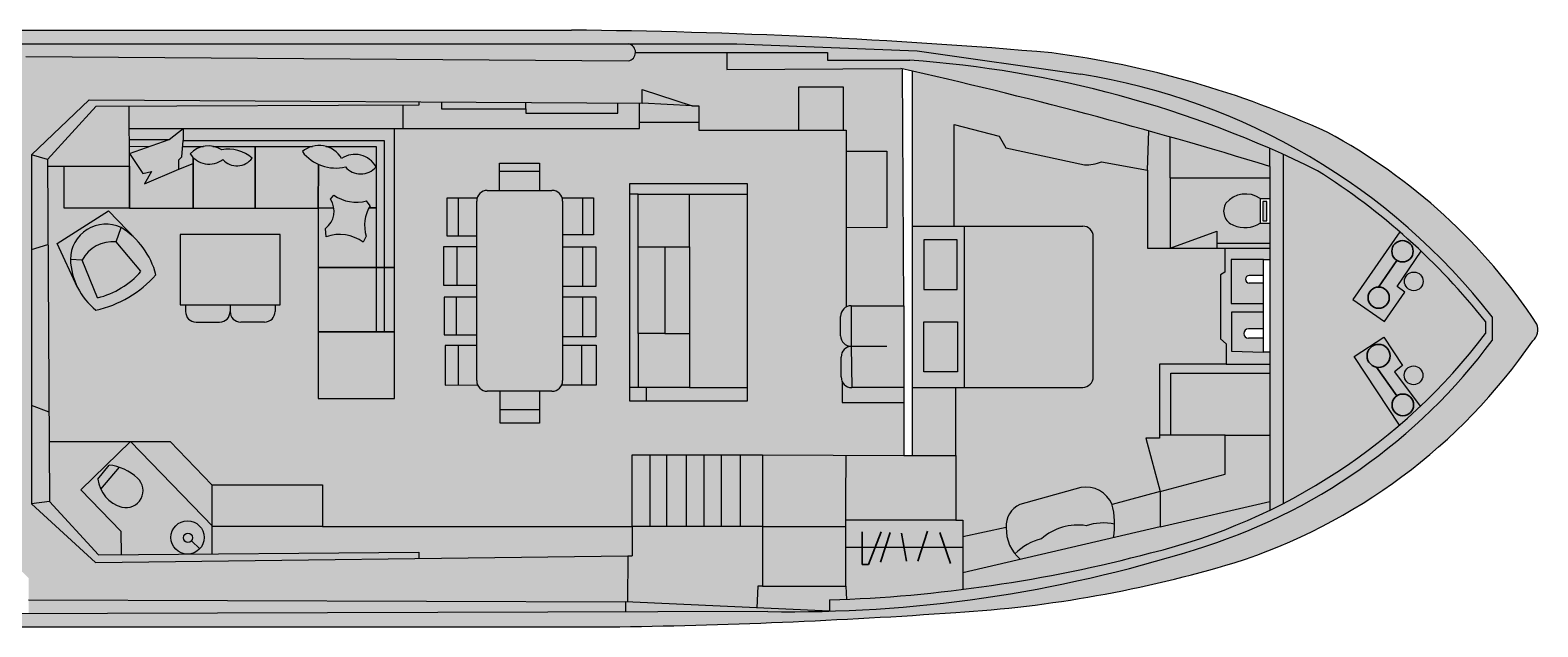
# Model space of a CAD drawing. Header units: millimetres. Extents: x 22013 to 1095811, y 1491 to 706158.
# Drawn here: x 192301 to 492266, y 198323 to 317003 of the extents above; entities that cross this region are included whole.
import ezdxf

# ---------------------------------------------------------------- set-up
doc = ezdxf.new("R2010")
doc.units = ezdxf.units.MM

msp = doc.modelspace()

# ---------------------------------------------------------------- hatches: boundary and pattern name
at = {"true_color": 0x212121}
h = msp.add_hatch(color=250, dxfattribs=at)
h.dxf.hatch_style = 1
h.paths.add_polyline_path([(431862, 211063, 0.1663601), (491266, 255226, 0.2957475), (492096, 258550, 0.1245579), (450374, 296687, 0.0752965), (395544, 312493, 0.0191135), (299986, 317003), (57752, 317003, 0.1956509), (35430, 301384, 0.0628949), (35208, 214220, 0.182814), (56732, 198323), (307433, 198323, 0.0144706), (376490, 201182, 0.0577495)])
h.paths.add_polyline_path([(43199, 214403), (36648, 214306, -0.0689528), (36734, 301271), (43967, 301271, -0.1782623), (63648, 312237), (78733, 312237), (76159, 307450, 0.4733306), (77810, 305527), (107017, 305860), (112918, 311081), (112918, 311981), (145027, 311981), (160514, 312682), (160514, 314311), (332923, 314279), (368746, 312872), (401369, 308243, -0.1894372), (483199, 259952), (483199, 255305, -0.1612082), (423965, 213668, -0.0807247), (339061, 201370), (174256, 200869), (156956, 202464), (114056, 202464), (106777, 209603), (77953, 209603, 0.5940953), (76414, 207623), (78546, 202730), (62302, 202701, -0.1350888)], flags=16)
at = {"true_color": 0xc8a265}
h = msp.add_hatch(color=33, dxfattribs=at)
h.dxf.hatch_style = 1
h.paths.add_polyline_path([(192597, 292196), (204050, 303150), (314075, 302492), (314091, 305230), (323983, 301971), (325354, 301971), (325354, 297137), (345260, 297137), (345260, 305731), (354025, 305731), (354025, 297137), (354680, 297137), (354680, 292931), (362727, 292931), (362727, 277718), (354680, 277747), (354681, 261944, -0.1205211), (355654, 262182), (366120, 262182), (365835, 309307, 0.0000808), (365528, 309376), (330908, 309166), (330908, 312554), (312729, 312554, -0.3615391), (311283, 310875), (191420, 311789), (191419, 307177), (184843, 300957), (178875, 294751), (144347, 294751), (144347, 297588), (145371, 297588), (145371, 308445), (144381, 308445), (144381, 311981), (112918, 311981), (112918, 311081), (107017, 305860), (96748, 305743), (96748, 293457), (117255, 293457), (118439, 293457), (118439, 291540), (118439, 284571), (134058, 284571), (133854, 278349), (137128, 278349), (137128, 283459, -0.4142136), (139236, 285568), (143296, 285568, -0.4142136), (145404, 283459), (145404, 278349), (150265, 278349), (156274, 278349, -0.4009605), (158380, 276337), (158618, 271101, -0.427592), (156512, 268897), (151206, 268897), (151206, 267146), (156381, 267146, -0.4142136), (158489, 265038), (158489, 260278, -0.4142136), (156381, 258170), (151752, 258170), (151752, 256946), (156442, 256946, -0.4142136), (158550, 254838), (158550, 250442, -0.4142136), (156442, 248334), (150670, 248334), (150670, 246095), (156337, 246343, -0.4446798), (158538, 244117), (158243, 238939, -0.3976214), (156138, 236951), (145491, 236951), (145491, 229533), (137919, 229533), (137143, 237173), (133967, 237173), (134145, 232475, -0.4253559), (132038, 230287), (119101, 230287), (119101, 229774), (119101, 223520, -0.4142136), (116992, 221412), (96687, 221412), (96687, 209603), (106777, 209603), (114056, 202464), (144462, 202464), (144462, 206999), (145424, 206999), (145424, 218122), (144247, 218122), (144247, 219949), (179581, 219949), (192004, 208020), (192004, 203693), (310776, 203282), (311171, 203264), (311203, 212463), (205272, 211129), (192597, 222759)])
h.paths.add_polyline_path([(116272, 207645), (115164, 205138), (110015, 207413), (111123, 209920), (116045, 207745)], flags=16)
h.paths.add_polyline_path([(116193, 308049), (111799, 305109), (110212, 307563), (114570, 310474)], flags=16)
h = msp.add_hatch(color=7)
h.dxf.hatch_style = 1
h.paths.add_polyline_path([(311341, 314283), (191421, 314305), (191420, 311789), (311283, 310875, 0.8318038)])
h.paths.add_polyline_path([(191421, 314305), (160514, 314311), (160514, 312682), (145027, 311981), (144381, 311981), (144381, 308445), (184843, 308445), (184843, 300957), (191419, 307177)])
at = {"true_color": 0xffffff}
h = msp.add_hatch(color=7, dxfattribs=at)
h.dxf.hatch_style = 1
h.paths.add_polyline_path([(367311, 311025), (350947, 311025), (350947, 312554), (330908, 312554), (330908, 309166), (365528, 309376, -0.0194817), (438925, 289894), (438925, 293479, 0.085578)])
h.paths.add_polyline_path([(314091, 305230), (314075, 302492), (323983, 301971)])
h.paths.add_polyline_path([(354025, 305731), (345260, 305731), (345260, 297137), (354025, 297137)], flags=17)
h.paths.add_polyline_path([(209403, 274916, 0.3012488), (202628, 271223), (205707, 263769, 0.1558221), (214345, 269017)], flags=16)
h.paths.add_polyline_path([(202628, 271223), (200302, 271393, 0.0920535), (201396, 266544), (201745, 265792, 0.107422), (205384, 261296, 0.1586525), (217339, 268343, 0.188899), (210405, 277767), (209403, 274916), (214345, 269017, -0.1558221), (205707, 263769)])
h.paths.add_polyline_path([(209403, 274916), (210405, 277767, 0.5468312), (200302, 271393), (202628, 271223, -0.3012488)])
at = {"true_color": 0xcececf}
h = msp.add_hatch(color=254, dxfattribs=at)
h.dxf.hatch_style = 1
h.paths.add_polyline_path([(423965, 213668, 0.1612082), (483199, 255305), (483199, 259952, 0.1894372), (401369, 308243), (368746, 312872), (332923, 314279), (311341, 314283, -0.3615391), (312729, 312554), (330908, 312554), (350947, 312554), (350947, 311025), (367311, 311025, -0.09779), (448454, 289048, -0.0847479), (481863, 259029), (481863, 256641, -0.172417), (415229, 213026, -0.0563574), (351341, 203663), (351341, 201440, 0.0691789)])
at = {"true_color": 0xc8a265}
h = msp.add_hatch(color=33, dxfattribs=at)
h.dxf.hatch_style = 1
h.paths.add_polyline_path([(376142, 298224), (385106, 295940), (386429, 293596), (402068, 290230, 0.1171318), (405436, 290831), (414578, 289149), (414842, 296964, 0.012454), (367769, 308871), (367769, 278020), (376142, 278020)])
h.paths.add_polyline_path([(376480, 245948), (367769, 245948), (367769, 232394), (376480, 232394)])
at = {"true_color": 0x939598}
h = msp.add_hatch(color=252, dxfattribs=at)
h.dxf.hatch_style = 1
h.paths.add_polyline_path([(325354, 301971), (323983, 301971), (314075, 302492), (313564, 302495), (313542, 298687), (325354, 298687)])
h.paths.add_polyline_path([(309203, 302522), (290895, 302631), (290888, 301376), (290888, 300462), (309191, 300462)])
h.paths.add_polyline_path([(290895, 302631), (274135, 302731), (274135, 301376), (290888, 301376)])
h.paths.add_polyline_path([(269690, 302758), (204050, 303150), (192597, 292196), (195738, 291308), (205449, 301876), (269686, 302156)])
h.paths.add_polyline_path([(362727, 292931), (354680, 292931), (354680, 277747), (362727, 277718)])
at = {"true_color": 0x956b28}
h = msp.add_hatch(color=47, dxfattribs=at)
h.dxf.hatch_style = 1
h.paths.add_polyline_path([(212007, 301904), (205449, 301876), (195738, 291308), (195747, 289952), (212060, 289952)])
at = {"true_color": 0xffffff}
h = msp.add_hatch(color=7, dxfattribs=at)
h.dxf.hatch_style = 1
h.paths.add_polyline_path([(266415, 302142), (212007, 301904), (212027, 297439), (266415, 297439)])
h.paths.add_polyline_path([(313564, 302495), (309203, 302522), (309191, 300462), (290888, 300462), (290888, 301376), (274135, 301376), (274135, 302731), (269690, 302758), (269686, 302156), (266415, 302142), (266415, 297439), (313534, 297439)])
h.paths.add_polyline_path([(312049, 218289), (250460, 218289), (228659, 218289), (228449, 218506), (228449, 218289), (228449, 212826), (269620, 213182), (269635, 211939), (311203, 212463), (312049, 212463)])
at = {"true_color": 0xf1e3c5}
h = msp.add_hatch(color=254, dxfattribs=at)
h.dxf.hatch_style = 1
h.paths.add_polyline_path([(312049, 232544), (337989, 232544), (366120, 232394), (366120, 242948), (353861, 242948), (353861, 247107, -0.1122932), (353653, 248018), (353653, 251988, -0.3993118), (355654, 254093), (355654, 254096, -0.4142136), (353546, 256204), (353546, 260074, -0.279728), (354681, 261944), (354680, 297137), (345260, 297137), (325354, 297137), (325354, 298687), (313542, 298687), (313534, 297439), (264791, 297439), (264791, 243708), (249600, 243708), (249600, 281605), (212060, 281605), (199068, 281605), (199068, 289952), (195747, 289952), (196087, 235168), (220177, 235168), (228449, 226554), (250460, 226554), (250460, 218289), (312049, 218289)])
h.paths.add_polyline_path([(274866, 246422), (274866, 254298), (281150, 254298), (281150, 256401), (274700, 256401), (274700, 263878), (281150, 263878), (281150, 266261), (274543, 266261), (274543, 273901), (281150, 273901), (281150, 276112), (275231, 276112), (275231, 283576), (281225, 283576, -0.3376968), (283258, 285126), (285668, 285126), (285668, 290580), (293667, 290580), (293667, 285126), (296124, 285126, -0.3283621), (298136, 283644), (304362, 283644), (304362, 276280), (298232, 276280), (298232, 273906), (304819, 273906), (304819, 265992), (298232, 265992), (298232, 263930), (304819, 263930), (304819, 256017), (298232, 256017), (298232, 254332), (304882, 254332), (304882, 246417), (298042, 246417, -0.2937603), (296124, 245184), (293647, 245184), (293647, 238842), (285843, 238842), (285843, 245184), (283258, 245184, -0.2955265), (281334, 246429)], flags=16)
h.paths.add_polyline_path([(238929, 258934), (234201, 258934, -0.4142136), (232092, 261042, -0.4142136), (229984, 258934), (225318, 258934, -0.4142136), (223210, 261042), (223210, 262353), (222131, 262353), (222131, 276389), (242054, 276389), (242054, 262353), (241037, 262353), (241037, 261042, -0.4142136)], flags=16)
h.paths.add_polyline_path([(311519, 243270), (311519, 286438), (335026, 286438), (335026, 243270)], flags=16)
h.paths.add_polyline_path([(313256, 245928), (313256, 256696), (313256, 273908), (313256, 284350), (323500, 284350), (323500, 273908), (323500, 245928)], flags=0)
h.paths.add_polyline_path([(217339, 268343, -0.1586525), (205384, 261296, -0.1228408), (201396, 266544), (197670, 274542), (207912, 281069), (213438, 275286, -0.1261103)], flags=16)
h.paths.add_polyline_path([(214345, 269017, -0.1558221), (205707, 263769), (202628, 271223), (200302, 271393, -0.5468312), (210405, 277767), (209403, 274916)], flags=0)
at = {"true_color": 0x000000}
h = msp.add_hatch(color=18, dxfattribs=at)
h.dxf.hatch_style = 1
h.set_gradient(color1=(99, 100, 102), name='SPHERICAL')
h.paths.add_polyline_path([(222462, 291776), (222748, 295057), (222748, 297439), (219936, 295268), (212048, 292494), (214750, 288521), (216451, 288883), (215058, 286466), (221912, 289322), (221912, 291227)])
h.paths.add_polyline_path([(230410, 293191, 0.3567098), (224110, 292434, 0.4367047), (230643, 291268, 0.4736669), (236476, 291559, 0.2306354)], flags=17)
h.paths.add_polyline_path([(254274, 291499, 0.464778), (246457, 292839, 0.2945614), (255032, 289809, 0.4630157), (261113, 289809, 0.4403937)], flags=17)
h.paths.add_polyline_path([(259951, 282088), (259241, 283034, -0.2210489), (252732, 284196), (252060, 283364, -0.3927927), (251073, 277566), (251205, 275876, -0.2590659), (258550, 274823), (259139, 276001, -0.2097708)], flags=17)
h.paths.add_polyline_path([(262763, 295057), (222748, 295057), (222646, 293881), (226772, 293881, -0.0957198), (228674, 293881), (248448, 293881, -0.1326041), (251152, 293881), (261113, 293881), (261113, 269785), (262763, 269785)])
h.paths.add_polyline_path([(224110, 292434, -0.1547476), (226772, 293881), (222646, 293881), (222462, 291776), (221912, 291227), (221912, 289322), (224761, 290480), (224761, 291636, -0.0570893)])
h.paths.add_polyline_path([(264791, 297439), (222748, 297439), (222748, 295057), (262763, 295057), (262763, 269785), (264791, 269785)])
h.paths.add_polyline_path([(222748, 297439), (212027, 297439), (212036, 295268), (219936, 295268)])
h.paths.add_polyline_path([(264791, 269785), (262763, 269785), (262763, 257540), (262763, 257028), (264791, 257028)])
h.paths.add_polyline_path([(262763, 269785), (261113, 269785), (261113, 257028), (262763, 257028), (262763, 257540)])
at = {"true_color": 0xf1e3c5}
h = msp.add_hatch(color=254, dxfattribs=at)
h.dxf.hatch_style = 1
h.paths.add_polyline_path([(376480, 232394), (366120, 232394), (354627, 232456), (354579, 223516), (354579, 219521), (376480, 219521)])
h.paths.add_polyline_path([(414293, 235859), (416980, 235859), (416980, 250592), (430265, 250592), (430265, 254633), (429101, 255612), (429101, 268348), (430020, 268899), (430020, 273611), (414578, 273611), (414578, 289149), (405436, 290831, -0.1171318), (402068, 290230), (386429, 293596), (385106, 295940), (376142, 298224), (376142, 278020), (401709, 278020, -0.4142136), (403818, 275912), (403818, 248056, -0.4142136), (401709, 245948), (376480, 245948), (376480, 232394), (376480, 219521), (377881, 219521), (377881, 216230), (386506, 218082, -0.3184752), (389224, 222649), (401331, 226044, -0.3468286), (407593, 222653), (417152, 225222)])
at = {"true_color": 0x000000}
h = msp.add_hatch(color=18, dxfattribs=at)
h.dxf.hatch_style = 1
h.set_gradient(color1=(99, 100, 102), name='SPHERICAL')
h.paths.add_polyline_path([(219936, 295268), (212036, 295268), (212042, 293950), (215992, 293881)])
h = msp.add_hatch(color=18, dxfattribs=at)
h.dxf.hatch_style = 1
h.set_gradient(color2=(199, 200, 202), name='SPHERICAL')
h.paths.add_polyline_path([(419131, 295754, 0.0011428), (414842, 296964), (414578, 289149), (414578, 273611), (419131, 273611), (419131, 287661)])
h.paths.add_polyline_path([(419276, 248768), (438925, 248768), (438925, 250592), (430265, 250592), (416980, 250592), (416980, 236444), (419276, 236444)])
at = {"true_color": 0xc8a265}
h = msp.add_hatch(color=33, dxfattribs=at)
h.dxf.hatch_style = 1
h.paths.add_polyline_path([(438925, 289894, 0.0052938), (419131, 295754), (419131, 287661), (438925, 287661)])
at = {"true_color": 0x939598}
h = msp.add_hatch(color=252, dxfattribs=at)
h.dxf.hatch_style = 1
h.paths.add_polyline_path([(195738, 291308), (192597, 292196), (192597, 273392), (195844, 274374)])
h.paths.add_polyline_path([(196051, 241007), (192597, 242328), (192597, 222759), (196161, 223222)])
h.paths.add_polyline_path([(196161, 223222), (192597, 222759), (205272, 211129), (269635, 211939), (269620, 213182), (205919, 212631)])
at = {"true_color": 0xffffff}
h = msp.add_hatch(color=7, dxfattribs=at)
h.dxf.hatch_style = 1
h.paths.add_polyline_path([(215992, 293881), (212042, 293950), (212048, 292494)])
h = msp.add_hatch(color=7, dxfattribs=at)
h.dxf.hatch_style = 1
h.paths.add_polyline_path([(224761, 290480), (221912, 289322), (215058, 286466), (216451, 288883), (214750, 288521), (212048, 292494), (212060, 289952), (212060, 281605), (224761, 281605)])
h.paths.add_polyline_path([(237087, 293881), (228674, 293881, -0.0939559), (230410, 293191, -0.2306354), (236476, 291559, -0.4736669), (230643, 291268, -0.3703814), (224761, 291636), (224761, 281605), (237087, 281605)])
h.paths.add_polyline_path([(249645, 290323, -0.122862), (246457, 292839, -0.1095932), (248448, 293881), (237087, 293881), (237087, 281605), (249600, 281605)])
h.paths.add_polyline_path([(261113, 289809, -0.4630157), (255032, 289809, -0.1657025), (249645, 290323), (249600, 281605), (252715, 281659, 0.1068733), (252060, 283364), (252732, 284196, 0.2210489), (259241, 283034), (259951, 282088, 0.0161219), (259709, 281659), (261113, 281659)])
h.paths.add_polyline_path([(261113, 281659), (259709, 281659, 0.1929962), (259139, 276001), (258550, 274823, 0.2590659), (251205, 275876), (251073, 277566, 0.2744003), (252715, 281659), (249600, 281605), (249600, 269785), (261113, 269785)])
h.paths.add_polyline_path([(261113, 269785), (249600, 269785), (249600, 257028), (261113, 257028)])
h.paths.add_polyline_path([(264791, 257028), (249600, 257028), (249600, 243708), (264791, 243708)])
h = msp.add_hatch(color=7, dxfattribs=at)
h.dxf.hatch_style = 1
h.paths.add_polyline_path([(261113, 293881), (251152, 293881, -0.1965568), (254274, 291499, -0.4403937), (261113, 289809)])
at = {"true_color": 0x939598}
h = msp.add_hatch(color=252, dxfattribs=at)
h.dxf.hatch_style = 1
h.paths.add_polyline_path([(441595, 292294, 0.0033659), (438925, 293479), (438925, 289894), (438925, 222779), (438925, 221518, 0.0062735), (441595, 222850)])
at = {"true_color": 0xffffff}
h = msp.add_hatch(color=7, dxfattribs=at)
h.dxf.hatch_style = 1
h.paths.add_polyline_path([(464817, 276881, 0.0382553), (448454, 289048, 0.0087443), (441595, 292294), (441595, 222850, 0.0588027), (464712, 238420), (455741, 252079), (461651, 255961), (465345, 250336), (463752, 249030), (468884, 242183, 0.0409179), (481863, 256641), (481863, 259029, 0.0355924), (469057, 273030), (464251, 265993), (465833, 264893), (461770, 259052), (455465, 263437)])
h.paths.add_polyline_path([(469442, 267040, -1), (465727, 267040, -1)], flags=16)
h.paths.add_polyline_path([(469401, 248352, -1), (465677, 248352, -1)], flags=16)
at = {"true_color": 0xc8a265}
h = msp.add_hatch(color=33, dxfattribs=at)
h.dxf.hatch_style = 1
h.paths.add_polyline_path([(212060, 289952), (199068, 289952), (199068, 281605), (212060, 281605)])
at = {"true_color": 0x636466}
h = msp.add_hatch(color=251, dxfattribs=at)
h.dxf.hatch_style = 1
h.set_gradient(color2=(147, 149, 152), name='SPHERICAL')
h.paths.add_polyline_path([(277528, 283576), (275231, 283576), (275231, 276112), (277528, 276112)])
h.paths.add_polyline_path([(277234, 273901), (274543, 273901), (274543, 266261), (277234, 266261)])
h.paths.add_polyline_path([(293667, 290580), (285668, 290580), (285668, 288885), (293667, 288885)])
h.paths.add_polyline_path([(304362, 283644), (302260, 283644), (302260, 276280), (304362, 276280)])
h.paths.add_polyline_path([(304819, 273906), (302230, 273906), (302230, 265992), (304819, 265992)])
h.paths.add_polyline_path([(304819, 263930), (302230, 263930), (302230, 256017), (304819, 256017)])
h.paths.add_polyline_path([(304882, 254332), (302061, 254332), (302061, 246417), (304882, 246417)])
h.paths.add_polyline_path([(293647, 241572), (285843, 241572), (285843, 238842), (293647, 238842)])
h.paths.add_polyline_path([(277493, 254298), (274866, 254298), (274866, 246422), (277493, 246425)])
h.paths.add_polyline_path([(277095, 263878), (274700, 263878), (274700, 256401), (277095, 256401)])
at = {"true_color": 0xffffff}
h = msp.add_hatch(color=7, dxfattribs=at)
h.dxf.hatch_style = 1
h.paths.add_polyline_path([(281150, 283018, -0.0671271), (281225, 283576), (277528, 283576), (277528, 276112), (281150, 276112)])
h.paths.add_polyline_path([(293667, 288885), (285668, 288885), (285668, 285126), (293667, 285126)])
h.paths.add_polyline_path([(302260, 283644), (298136, 283644, -0.0755727), (298232, 283018), (298232, 276280), (302260, 276280)])
h.paths.add_polyline_path([(302230, 273906), (298232, 273906), (298232, 265992), (302230, 265992)])
h.paths.add_polyline_path([(302230, 263930), (298232, 263930), (298232, 256017), (302230, 256017)])
h.paths.add_polyline_path([(302061, 254332), (298232, 254332), (298232, 247292, -0.1073865), (298042, 246417), (302061, 246417)])
h.paths.add_polyline_path([(293647, 245184), (285843, 245184), (285843, 241572), (293647, 241572)])
h.paths.add_polyline_path([(281150, 254298), (277493, 254298), (277493, 246425), (281334, 246429, -0.105743), (281150, 247292)])
h.paths.add_polyline_path([(281150, 263878), (277095, 263878), (277095, 256401), (281150, 256401)])
h.paths.add_polyline_path([(281150, 273901), (277234, 273901), (277234, 266261), (281150, 266261)])
at = {"true_color": 0x6f3916}
h = msp.add_hatch(color=36, dxfattribs=at)
h.dxf.hatch_style = 1
h.paths.add_polyline_path([(298232, 283018, 0.4142136), (296124, 285126), (283258, 285126, 0.4142136), (281150, 283018), (281150, 247292, 0.4142136), (283258, 245184), (296124, 245184, 0.4142136), (298232, 247292)])
at = {"true_color": 0x939598}
h = msp.add_hatch(color=252, dxfattribs=at)
h.dxf.hatch_style = 1
h.paths.add_polyline_path([(335026, 245928), (323500, 245928), (314912, 245928), (314912, 243270), (335026, 243270)])
h.paths.add_polyline_path([(314912, 245928), (311519, 245928), (311519, 243270), (314912, 243270)])
h.paths.add_polyline_path([(313256, 256696), (313256, 273908), (313256, 284350), (311519, 284350), (311519, 245928), (313256, 245928)])
h.paths.add_polyline_path([(335026, 286438), (311519, 286438), (311519, 284350), (313256, 284350), (335026, 284350)])
at = {"true_color": 0xe9d3a5}
h = msp.add_hatch(color=41, dxfattribs=at)
h.dxf.hatch_style = 1
h.paths.add_polyline_path([(430204, 282592, -0.3818608), (437007, 283536), (438925, 283536), (438925, 287661), (419131, 287661), (419131, 273611), (428428, 277004), (428428, 274624), (438925, 274624), (438925, 278621), (437007, 278621, -0.2503913), (431742, 278195, -0.4789539)])
h.paths.add_polyline_path([(430079, 236444), (416980, 236444), (416980, 235859), (414293, 235859), (417152, 225222), (430079, 228696)])
at = {"true_color": 0x84571f}
h = msp.add_hatch(color=46, dxfattribs=at)
h.dxf.hatch_style = 1
h.paths.add_polyline_path([(323500, 256696), (318598, 256696), (313256, 256696), (313256, 245928), (323500, 245928)])
h.paths.add_polyline_path([(323500, 273908), (318598, 273908), (318598, 256696), (323500, 256696)])
h.paths.add_polyline_path([(323500, 284350), (313256, 284350), (313256, 273908), (323500, 273908)])
at = {"true_color": 0xb2742a}
h = msp.add_hatch(color=35, dxfattribs=at)
h.dxf.hatch_style = 1
h.paths.add_polyline_path([(335026, 284350), (323500, 284350), (323500, 273908), (323500, 245928), (335026, 245928)])
h.paths.add_polyline_path([(318598, 273908), (313256, 273908), (313256, 256696), (318598, 256696)])
at = {"true_color": 0xffffff}
h = msp.add_hatch(color=7, dxfattribs=at)
h.dxf.hatch_style = 1
h.paths.add_polyline_path([(376788, 259005), (370123, 259005), (370123, 249075), (376788, 249075)])
h.paths.add_polyline_path([(376729, 275314), (370123, 275314), (370123, 265443), (376729, 265443)])
h.paths.add_polyline_path([(437007, 283536, 0.3818608), (430204, 282592, 0.4789539), (431742, 278195, 0.2503913), (437007, 278621)])
h.paths.add_polyline_path([(438350, 282904), (437521, 282904), (437521, 279094), (438350, 279094)])
h.paths.add_polyline_path([(438925, 248768), (419276, 248768), (419276, 236444), (430079, 236444), (438925, 236444)])
h.paths.add_polyline_path([(437680, 260939), (431307, 260939), (431307, 253163), (437680, 252980), (437680, 255735), (434677, 255735, -1), (434677, 257572), (437680, 257572)])
h.paths.add_polyline_path([(437680, 266695), (434861, 266695, -1), (434861, 268226), (437680, 268226), (437680, 271410), (431246, 271410), (431246, 262654), (437680, 262654)])
h.paths.add_polyline_path([(354579, 206393), (337989, 206393), (337067, 206393), (336872, 202097), (351341, 201440), (351341, 203663, 0.0029206), (354695, 203793)])
h.paths.add_polyline_path([(407529, 222795, 0.339296), (401331, 226044), (389224, 222649, 0.3184752), (386506, 218082, 0.1818713), (388224, 212854, -0.1350546), (393547, 215851, -0.2257185), (402381, 218444, -0.1257358), (408059, 218767, 0.0654263)])
at = {"true_color": 0x939598}
h = msp.add_hatch(color=252, dxfattribs=at)
h.dxf.hatch_style = 1
h.paths.add_polyline_path([(210405, 277767, -0.0613277), (213438, 275286), (207912, 281069), (197670, 274542), (201396, 266544, -0.0920535), (200302, 271393, -0.5468312)])
at = {"true_color": 0x88471b}
h = msp.add_hatch(color=36, dxfattribs=at)
h.dxf.hatch_style = 1
h.paths.add_polyline_path([(242054, 276389), (222131, 276389), (222131, 262353), (242054, 262353)])
at = {"true_color": 0xffffff}
h = msp.add_hatch(color=7, dxfattribs=at)
h.dxf.hatch_style = 1
h.paths.add_polyline_path([(378216, 278020), (367769, 278020), (367769, 245948), (378216, 245948)])
h.paths.add_polyline_path([(370123, 265443), (370123, 275314), (376729, 275314), (376729, 265443)], flags=16)
h.paths.add_polyline_path([(376788, 259005), (376788, 249075), (370123, 249075), (370123, 259005)], flags=16)
at = {"true_color": 0xf9c2c2}
h = msp.add_hatch(color=254, dxfattribs=at)
h.dxf.hatch_style = 1
h.paths.add_polyline_path([(403818, 275912, 0.4142136), (401709, 278020), (378216, 278020), (378216, 245948), (401709, 245948, 0.4142136), (403818, 248056)])
at = {"true_color": 0xe9d3a5}
h = msp.add_hatch(color=41, dxfattribs=at)
h.dxf.hatch_style = 1
h.paths.add_polyline_path([(428428, 277004), (419131, 273611), (428428, 273611)])
at = {"true_color": 0xffffff}
h = msp.add_hatch(color=7, dxfattribs=at)
h.dxf.hatch_style = 1
h.paths.add_polyline_path([(463752, 249030), (465345, 250336), (461651, 255961), (455741, 252079), (464712, 238420, 0.0118143), (468884, 242183)])
h.paths.add_polyline_path([(460160, 249969, -0.3621177), (458282, 252222, -1), (462863, 252222, -0.4683019), (460160, 249969), (464185, 244243, -0.6044049), (467559, 242472, -1), (463255, 242472, -0.2465681), (464185, 244243)], flags=16)
h.paths.add_polyline_path([(469057, 273030, 0.0107323), (464817, 276881), (455465, 263437), (461770, 259052), (465833, 264893), (464251, 265993)])
h.paths.add_polyline_path([(464242, 271207, -0.2627081), (463216, 273026, -1), (467465, 273026, -0.5838974), (464242, 271207), (460561, 265895, -0.4183608), (462697, 263789, -1), (458485, 263789, -0.4100784), (460561, 265895)], flags=16)
h = msp.add_hatch(color=7, dxfattribs=at)
h.dxf.hatch_style = 1
h.paths.add_polyline_path([(195844, 274374), (192597, 273392), (192597, 242328), (196051, 241007)])
at = {"true_color": 0x74582a}
h = msp.add_hatch(color=37, dxfattribs=at)
h.dxf.hatch_style = 1
h.paths.add_polyline_path([(438925, 274624), (428428, 274624), (428428, 273611), (438925, 273611)])
h.paths.add_polyline_path([(438925, 273611), (430020, 273611), (430020, 268899), (429101, 268348), (429101, 255612), (430265, 254633), (430265, 250592), (438925, 250592), (438925, 252980), (437680, 252980), (431307, 253163), (431307, 260939), (437680, 260939), (437680, 262654), (431246, 262654), (431246, 271410), (437680, 271410), (438925, 271410)])
at = {"true_color": 0x000000}
h = msp.add_hatch(color=18, dxfattribs=at)
h.dxf.hatch_style = 1
h.set_gradient(color2=(147, 149, 152), name='SPHERICAL')
h.paths.add_polyline_path([(463216, 273026, 1), (467465, 273026, 1)])
at = {"true_color": 0x939598}
h = msp.add_hatch(color=252, dxfattribs=at)
h.dxf.hatch_style = 1
h.paths.add_polyline_path([(469442, 267040, 1), (465727, 267040, 1)])
h.paths.add_polyline_path([(469401, 248352, 1), (465677, 248352, 1)])
at = {"true_color": 0x000000}
h = msp.add_hatch(color=18, dxfattribs=at)
h.dxf.hatch_style = 1
h.set_gradient(color2=(147, 149, 152), name='SPHERICAL')
h.paths.add_polyline_path([(462697, 263789, 1), (458485, 263789, 1)])
at = {"true_color": 0xffffff}
h = msp.add_hatch(color=7, dxfattribs=at)
h.dxf.hatch_style = 1
h.paths.add_polyline_path([(232092, 261042), (232092, 262353), (223210, 262353), (223210, 261042, 0.4142136), (225318, 258934), (229984, 258934, 0.4142136)])
h.paths.add_polyline_path([(241037, 261042), (241037, 262353), (232092, 262353), (232092, 261042, 0.4142136), (234201, 258934), (238929, 258934, 0.4142136)])
at = {"true_color": 0x3f4040}
h = msp.add_hatch(color=250, dxfattribs=at)
h.dxf.hatch_style = 1
h.paths.add_polyline_path([(355654, 262182, 0.4142136), (353546, 260074), (353546, 256204, 0.4142136), (355654, 254096)])
h.paths.add_polyline_path([(355654, 254093, 0.3993168), (353653, 251988), (353653, 248018, 0.4142136), (355762, 245910)])
at = {"true_color": 0xffffff}
h = msp.add_hatch(color=7, dxfattribs=at)
h.dxf.hatch_style = 1
h.paths.add_polyline_path([(366120, 262182), (355654, 262182), (355654, 254096), (355762, 245910), (366120, 245910)])
at = {"true_color": 0x000000}
h = msp.add_hatch(color=18, dxfattribs=at)
h.dxf.hatch_style = 1
h.set_gradient(color2=(147, 149, 152), name='SPHERICAL')
h.paths.add_polyline_path([(458282, 252222, 1), (462863, 252222, 1)])
at = {"true_color": 0x939598}
h = msp.add_hatch(color=252, dxfattribs=at)
h.dxf.hatch_style = 1
h.paths.add_polyline_path([(366120, 245910), (355762, 245910, -0.2885012), (353861, 247107), (353861, 242948), (366120, 242948)])
at = {"true_color": 0x000000}
h = msp.add_hatch(color=18, dxfattribs=at)
h.dxf.hatch_style = 1
h.set_gradient(color2=(147, 149, 152), name='SPHERICAL')
h.paths.add_polyline_path([(467559, 242472, 1), (463255, 242472, 1)])
at = {"true_color": 0xac823e}
h = msp.add_hatch(color=45, dxfattribs=at)
h.dxf.hatch_style = 1
h.paths.add_polyline_path([(212256, 235168), (196087, 235168), (196161, 223222), (205919, 212631), (210389, 212670), (210348, 217375), (202382, 225572)])
h.paths.add_polyline_path([(220177, 235168), (212256, 235168), (228449, 218506), (228449, 226554)])
h.paths.add_polyline_path([(250460, 226554), (228449, 226554), (228449, 218506), (228659, 218289), (250460, 218289)])
at = {"true_color": 0xf1e3c5}
h = msp.add_hatch(color=254, dxfattribs=at)
h.dxf.hatch_style = 1
h.paths.add_polyline_path([(226927, 216100, -0.4089379), (223672, 212785), (228449, 212826), (228449, 218289), (228449, 218506), (212256, 235168), (202382, 225572), (210348, 217375), (210389, 212670), (223672, 212785, -0.419509), (220297, 216100, -1)])
h.paths.add_polyline_path([(210558, 222144, -0.3061009), (205761, 227713), (207988, 230503, -0.1640433), (213632, 227914, -0.7855706)], flags=16)
at = {"true_color": 0x996424}
h = msp.add_hatch(color=37, dxfattribs=at)
h.dxf.hatch_style = 1
h.paths.add_polyline_path([(438925, 223280), (438925, 236444), (430079, 236444), (430079, 228696), (417152, 225222), (417152, 218209)])
at = {"true_color": 0x000000}
h = msp.add_hatch(color=18, dxfattribs=at)
h.dxf.hatch_style = 1
h.set_gradient(color1=(255, 255, 255), color2=(99, 100, 102))
h.paths.add_polyline_path([(315627, 232544), (312049, 232544), (312049, 218289), (315627, 218290)])
h.paths.add_polyline_path([(318922, 232544), (315627, 232544), (315627, 218290), (318923, 218290)])
h.paths.add_polyline_path([(322830, 232544), (318922, 232544), (318923, 218290), (322831, 218290)])
h.paths.add_polyline_path([(326408, 232544), (322830, 232544), (322831, 218290), (326408, 218290)])
h.paths.add_polyline_path([(329750, 232544), (326408, 232544), (326408, 218290), (329751, 218290)])
h.paths.add_polyline_path([(333658, 232544), (329750, 232544), (329751, 218290), (333658, 218291)])
h.paths.add_polyline_path([(337989, 232544), (333658, 232544), (333658, 218291), (337989, 218291)])
h.paths.add_polyline_path([(354579, 223516), (354627, 232456), (337989, 232544), (337989, 218291), (354579, 218291)])
at = {"true_color": 0x636466}
h = msp.add_hatch(color=251, dxfattribs=at)
h.dxf.hatch_style = 1
h.paths.add_polyline_path([(210010, 230069, 0.053342), (207988, 230503), (205761, 227713, 0.0798085), (206329, 225709)])
h.paths.add_polyline_path([(224623, 216044, 1), (222781, 216044, 1)])
at = {"true_color": 0xffffff}
h = msp.add_hatch(color=7, dxfattribs=at)
h.dxf.hatch_style = 1
h.paths.add_polyline_path([(213632, 227914, 0.109741), (210010, 230069), (206329, 225709, 0.2208961), (210558, 222144, 0.7855706)])
h.paths.add_polyline_path([(224379, 215421, -0.6831217), (222781, 216044, -1), (224623, 216044, -0.1882682), (224379, 215421), (226064, 213868, 0.186694), (226927, 216100, 1), (220297, 216100, 0.6853544), (226064, 213868)])
at = {"true_color": 0xc6942f}
h = msp.add_hatch(color=42, dxfattribs=at)
h.dxf.hatch_style = 1
h.paths.add_polyline_path([(386506, 218082), (377881, 216230), (377881, 209062), (389334, 211729, -0.2347122)])
h.paths.add_polyline_path([(417152, 225222), (407568, 222647, -0.1073478), (407817, 216035), (417152, 218209)])
h = msp.add_hatch(color=7)
h.dxf.hatch_style = 1
h.paths.add_polyline_path([(438925, 221518), (438925, 222779), (438925, 223280), (417152, 218209), (377881, 209062), (377881, 205771, 0.033138), (415229, 213026, 0.0530708)])
at = {"true_color": 0x70531a}
h = msp.add_hatch(color=46, dxfattribs=at)
h.dxf.hatch_style = 1
h.paths.add_polyline_path([(337989, 218291), (312049, 218289), (312049, 212463), (311203, 212463), (311171, 203264), (336872, 202097), (337067, 206393), (337989, 206393)])
h.paths.add_polyline_path([(354579, 218291), (337989, 218291), (337989, 206393), (354579, 206393)])
h.paths.add_polyline_path([(377881, 214169), (360463, 214169), (359120, 210698), (357835, 210698), (357835, 214169), (354579, 214169), (354579, 206393), (354695, 203793, 0.0202542), (377881, 205771)])
h.paths.add_polyline_path([(377881, 219521), (376480, 219521), (354579, 219521), (354579, 214169), (377881, 214169)])
h.paths.add_polyline_path([(360463, 214169), (357835, 214169), (357835, 210698), (359120, 210698)], flags=17)
at = {"true_color": 0x000000}
h = msp.add_hatch(color=18, dxfattribs=at)
h.dxf.hatch_style = 1
h.set_gradient(color2=(199, 200, 202), name='SPHERICAL')
h.paths.add_polyline_path([(407817, 216035, 0.044089), (408059, 218767, 0.1257358), (402381, 218444, 0.2257185), (393547, 215851, 0.1350546), (388224, 212854, 0.0506776), (389334, 211729)])
h = msp.add_hatch(color=7)
h.dxf.hatch_style = 1
h.paths.add_polyline_path([(310776, 203282), (192004, 203693), (192004, 200923), (310782, 201284)])
h.paths.add_polyline_path([(310776, 203282), (310782, 201284), (339061, 201370, 0.0114816), (351341, 201440)])

# ---------------------------------------------------------------- linework, layer by layer
at = {"color": 18, "true_color": 0x000000}
for p, q in [((57752, 317003), (299986, 317003)), ((160514, 314311), (332923, 314279)), ((312729, 312554), (330908, 312554)), ((330908, 312554), (330908, 309166)), ((330908, 312554), (350947, 312554)), ((332923, 314279), (368746, 312872)), ((350947, 312554), (350947, 311025)), ((368746, 312872), (401369, 308243)), ((191420, 311789), (311283, 310875)), ((330908, 309166), (365528, 309376)), ((350947, 311025), (367311, 311025)), ((366120, 262182), (365834, 309378)), ((367769, 308871), (367769, 232394)), ((192597, 292196), (204050, 303150)), ((204050, 303150), (314075, 302492)), ((314075, 302492), (314091, 305230)), ((314091, 305230), (323983, 301971)), ((345260, 297137), (345260, 305731)), ((345260, 305731), (354025, 305731)), ((354025, 305731), (354025, 297137)), ((195738, 291308), (205449, 301876)), ((205449, 301876), (269686, 302156)), ((212060, 289952), (212007, 301904)), ((266415, 302142), (266415, 297439)), ((269686, 302156), (269690, 302758)), ((274135, 302731), (274135, 301376)), ((274135, 301376), (290888, 301376)), ((290888, 301376), (290895, 302631)), ((290888, 301376), (290888, 300462)), ((290888, 300462), (309191, 300462)), ((309191, 300462), (309203, 302522)), ((313534, 297439), (313564, 302495)), ((323983, 301971), (314075, 302492)), ((323983, 301971), (325354, 301971)), ((325354, 301971), (325354, 297137)), ((212027, 297439), (313534, 297439)), ((219936, 295268), (222748, 297439)), ((222748, 297439), (222748, 295057)), ((264791, 243708), (264791, 297439)), ((313542, 298687), (325354, 298687)), ((325354, 297137), (345260, 297137)), ((345260, 297137), (354680, 297137)), ((354680, 297137), (354681, 261944)), ((376142, 278020), (376142, 298224)), ((376142, 298224), (385106, 295940)), ((212036, 295268), (219936, 295268)), ((212048, 292494), (219936, 295268)), ((222462, 291776), (222748, 295057)), ((222748, 295057), (262763, 295057)), ((262763, 295057), (262763, 257540)), ((385106, 295940), (386429, 293596)), ((414578, 289149), (414842, 296964)), ((419131, 287661), (419131, 295754)), ((192597, 292196), (192597, 222759)), ((195738, 291308), (192597, 292196)), ((195738, 291308), (196161, 223222)), ((212042, 293950), (215992, 293881)), ((212048, 292494), (214750, 288521)), ((221912, 291227), (222462, 291776)), ((221912, 289322), (221912, 291227)), ((222646, 293881), (226772, 293881)), ((228674, 293881), (248448, 293881)), ((251152, 293881), (261113, 293881)), ((261113, 293881), (261113, 257028)), ((354665, 292931), (354665, 292931)), ((354665, 292931), (362727, 292931)), ((362727, 292931), (362727, 277718)), ((386429, 293596), (402068, 290230)), ((438925, 289894), (438925, 293479)), ((441595, 292294), (441595, 222850)), ((195747, 289952), (195747, 289952)), ((195747, 289952), (212060, 289952)), ((199068, 281605), (199068, 289952)), ((214750, 288521), (216451, 288883)), ((215058, 286466), (221912, 289322)), ((216451, 288883), (215058, 286466)), ((221912, 289322), (224761, 290480)), ((285668, 285126), (285668, 290580)), ((285668, 290580), (293667, 290580)), ((293667, 288885), (285668, 288885)), ((293667, 290580), (293667, 285126)), ((405436, 290831), (414578, 289149)), ((414578, 289149), (414578, 273611)), ((438925, 289894), (438925, 222779)), ((283258, 285126), (296124, 285126)), ((311519, 286438), (311519, 243270)), ((335026, 286438), (311519, 286438)), ((335026, 243270), (335026, 286438)), ((419131, 287661), (438925, 287661)), ((419131, 287661), (419131, 273611)), ((252060, 283364), (252732, 284196)), ((259951, 282088), (259241, 283034)), ((281225, 283576), (275231, 283576)), ((275231, 283576), (275231, 276112)), ((277528, 276112), (277528, 283576)), ((281150, 247292), (281150, 283018)), ((281225, 283576), (281225, 283576)), ((298136, 283644), (304362, 283644)), ((298232, 283018), (298232, 247292)), ((302260, 276280), (302260, 283644)), ((304362, 283644), (304362, 276280)), ((313256, 284350), (311519, 284350)), ((313256, 273908), (313256, 284350)), ((313256, 284350), (335026, 284350)), ((323500, 273908), (323500, 284350)), ((437007, 283536), (437007, 278621)), ((437007, 283536), (438925, 283536)), ((437521, 282904), (437521, 279094)), ((438350, 282904), (437521, 282904)), ((438350, 279094), (438350, 282904)), ((197670, 274542), (207912, 281069)), ((212060, 281605), (199068, 281605)), ((207912, 281069), (213438, 275286)), ((212060, 281605), (249600, 281605)), ((249600, 281605), (249600, 243708)), ((437521, 279094), (438350, 279094)), ((209403, 274916), (210405, 277767)), ((222131, 276389), (222131, 262353)), ((242054, 276389), (222131, 276389)), ((242054, 262353), (242054, 276389)), ((251205, 275876), (251073, 277566)), ((259139, 276001), (258550, 274823)), ((275231, 276112), (281150, 276112)), ((304362, 276280), (298232, 276280)), ((362727, 277718), (354612, 277747)), ((367769, 278020), (401709, 278020)), ((378216, 245948), (378216, 278020)), ((419131, 273611), (428428, 277004)), ((428428, 277004), (428428, 273611)), ((437007, 278621), (438925, 278621)), ((192597, 273392), (195844, 274374)), ((201745, 265792), (197670, 274542)), ((214331, 269035), (209403, 274916)), ((281150, 273901), (274543, 273901)), ((274543, 273901), (274543, 266261)), ((277234, 266261), (277234, 273901)), ((298232, 273906), (304819, 273906)), ((302230, 265992), (302230, 273906)), ((304819, 273906), (304819, 265992)), ((313256, 273908), (323500, 273908)), ((313256, 256696), (313256, 273908)), ((318598, 273908), (318598, 256696)), ((323500, 273908), (323500, 245928)), ((376729, 275314), (370123, 275314)), ((370123, 275314), (370123, 265443)), ((376729, 265443), (376729, 275314)), ((403818, 248056), (403818, 275912)), ((414578, 273611), (438925, 273611)), ((428428, 274624), (438925, 274624)), ((430020, 273611), (430020, 268899)), ((202628, 271223), (200302, 271393)), ((205707, 263769), (202628, 271223)), ((437680, 271410), (431246, 271410)), ((431246, 271410), (431246, 262654)), ((437680, 252980), (437680, 271410)), ((437680, 271410), (438925, 271410)), ((430020, 268899), (429101, 268348)), ((429101, 268348), (429101, 255612)), ((437680, 268226), (434861, 268226)), ((274543, 266261), (281150, 266261)), ((304819, 265992), (298232, 265992)), ((370123, 265443), (376729, 265443)), ((437680, 266695), (434861, 266695)), ((222131, 262353), (242054, 262353)), ((223210, 262353), (223210, 261042)), ((232092, 262353), (232092, 261042)), ((232092, 262353), (232092, 261042)), ((241037, 262353), (241037, 261042)), ((281150, 263878), (274700, 263878)), ((274700, 263878), (274700, 256401)), ((277095, 256401), (277095, 263878)), ((298232, 263930), (304819, 263930)), ((302230, 256017), (302230, 263930)), ((304819, 263930), (304819, 256017)), ((355654, 262182), (366120, 262182)), ((355654, 262182), (355654, 254096)), ((366120, 262182), (366120, 232394)), ((431246, 262654), (437680, 262654)), ((225318, 258934), (229984, 258934)), ((238929, 258934), (234201, 258934)), ((353546, 256204), (353546, 260074)), ((370123, 259005), (376788, 259005)), ((370123, 249075), (370123, 259005)), ((376788, 259005), (376788, 249075)), ((437680, 260939), (431307, 260939)), ((431307, 260939), (431307, 253163)), ((481863, 259029), (481863, 256641)), ((483199, 259952), (483199, 255305)), ((262763, 257540), (262763, 257028)), ((274700, 256401), (281150, 256401)), ((304819, 256017), (298232, 256017)), ((318598, 256696), (313256, 256696)), ((313256, 256696), (313256, 245928)), ((318598, 256696), (323500, 256696)), ((429101, 255612), (430265, 254633)), ((437680, 257572), (434677, 257572)), ((437680, 255735), (434677, 255735)), ((281150, 254298), (274866, 254298)), ((274866, 254298), (274866, 246422)), ((277493, 246425), (277493, 254298)), ((298232, 254332), (304882, 254332)), ((302061, 246417), (302061, 254332)), ((304882, 254332), (304882, 246417)), ((353653, 248018), (353653, 251988)), ((355654, 254096), (355762, 245910)), ((362720, 254096), (355762, 254096)), ((430265, 254633), (430265, 250592)), ((431307, 253163), (437680, 252980)), ((438925, 252980), (437680, 252980)), ((438925, 252980), (438925, 252980)), ((376788, 249075), (370123, 249075)), ((430265, 250592), (416980, 250592)), ((416980, 250592), (416980, 235859)), ((430265, 250592), (438925, 250592)), ((274866, 246422), (281334, 246429)), ((304882, 246417), (298042, 246417)), ((353861, 247107), (353861, 242948)), ((419276, 236444), (419276, 248768)), ((419276, 248768), (438925, 248768)), ((249600, 243708), (264791, 243708)), ((296124, 245184), (283258, 245184)), ((285843, 238842), (285843, 245184)), ((293647, 245184), (293647, 238842)), ((323500, 245928), (311519, 245928)), ((311519, 243270), (335026, 243270)), ((314912, 243270), (314912, 245928)), ((323500, 245928), (335026, 245928)), ((366120, 245910), (355762, 245910)), ((367769, 245948), (401709, 245948)), ((376480, 232394), (376480, 245948)), ((196051, 241007), (192597, 242328)), ((285843, 241572), (293647, 241572)), ((353861, 242948), (366120, 242948)), ((293647, 238842), (285843, 238842)), ((196087, 235168), (220177, 235168)), ((212256, 235168), (202382, 225572)), ((228659, 218289), (212256, 235168)), ((220177, 235168), (228449, 226554)), ((416980, 235859), (414293, 235859)), ((414293, 235859), (417152, 225222)), ((430079, 236444), (416980, 236444)), ((430079, 228696), (430079, 236444)), ((430079, 236444), (438925, 236444)), ((312049, 218289), (312049, 232544)), ((312049, 232544), (337989, 232544)), ((315627, 218290), (315627, 232544)), ((318922, 232544), (318923, 218290)), ((322830, 232544), (322831, 218290)), ((326408, 218290), (326408, 232544)), ((329750, 232544), (329751, 218290)), ((333658, 218291), (333658, 232544)), ((337989, 232544), (337989, 218291)), ((337989, 232544), (366120, 232394)), ((354579, 223516), (354627, 232456)), ((366120, 232394), (376480, 232394)), ((376480, 232394), (376480, 219521)), ((205761, 227713), (207988, 230503)), ((210010, 230069), (206329, 225709)), ((417152, 225222), (430079, 228696)), ((202382, 225572), (210348, 217375)), ((228449, 226554), (250460, 226554)), ((228449, 226554), (228449, 218289)), ((250460, 226554), (250460, 218289)), ((401331, 226044), (389224, 222649)), ((417152, 225222), (407593, 222653)), ((417152, 225222), (417152, 218209)), ((196161, 223222), (192597, 222759)), ((192597, 222759), (205272, 211129)), ((196161, 223222), (205919, 212631)), ((354579, 206393), (354579, 223516)), ((417152, 218209), (438925, 223280)), ((438925, 222779), (438925, 221518)), ((376480, 219521), (354579, 219521)), ((376480, 219521), (377881, 219521)), ((377881, 219521), (377881, 205771)), ((210348, 217375), (210389, 212670)), ((228449, 218289), (228449, 212826)), ((250460, 218289), (228659, 218289)), ((250460, 218289), (312049, 218289)), ((337989, 218291), (312049, 218289)), ((312049, 218289), (312049, 212463)), ((337989, 218291), (337989, 206393)), ((337989, 218291), (354579, 218291)), ((417152, 218209), (377881, 209062)), ((386506, 218082), (377881, 216230)), ((417152, 218209), (417152, 218209)), ((205919, 212631), (269620, 213182)), ((226064, 213868), (224379, 215421)), ((269620, 213182), (269635, 211939)), ((354579, 214169), (377881, 214169)), ((205272, 211129), (311203, 212463)), ((311203, 212463), (311171, 203281)), ((311203, 212463), (312049, 212463)), ((337067, 206393), (336872, 202097)), ((337989, 206393), (337067, 206393)), ((337989, 206393), (354579, 206393)), ((354579, 206393), (354695, 203793)), ((339061, 201370), (174256, 200869)), ((192004, 203693), (310776, 203282)), ((310776, 203282), (310782, 201284)), ((351341, 201440), (310776, 203282)), ((351341, 203663), (351341, 201440)), ((56732, 198323), (307433, 198323))]:
    msp.add_line(p, q, dxfattribs=at)
at = {"color": 18, "lineweight": 30, "true_color": 0x000000}
for p, q in [((224761, 291636), (224761, 281605)), ((237087, 293881), (237087, 281605)), ((212060, 289952), (212060, 281605)), ((249645, 290323), (249600, 281605)), ((249600, 281605), (252715, 281659)), ((259709, 281659), (261113, 281659)), ((460561, 265895), (464242, 271207)), ((249600, 269785), (264791, 269785)), ((249600, 257028), (264791, 257028)), ((460160, 249969), (464185, 244243)), ((357835, 210698), (357835, 217211)), ((359120, 210698), (361642, 217211)), ((363402, 217116), (361451, 211173)), ((366638, 211363), (365638, 216974)), ((370825, 217354), (368922, 211363)), ((375440, 210936), (373299, 217069)), ((359120, 210698), (357835, 210698))]:
    msp.add_line(p, q, dxfattribs=at)
at = {"color": 251, "true_color": 0x636466}
for p, q in [((464817, 276881), (455465, 263437)), ((464251, 265993), (469057, 273030)), ((461770, 259052), (465833, 264893)), ((465833, 264893), (464251, 265993)), ((455465, 263437), (461770, 259052)), ((455741, 252079), (461651, 255961)), ((461651, 255961), (465345, 250336)), ((464712, 238420), (455741, 252079)), ((465345, 250336), (463752, 249030)), ((463752, 249030), (468884, 242183))]:
    msp.add_line(p, q, dxfattribs=at)
at = {"color": 18, "lineweight": 30, "true_color": 0x000000}
for centre, radius in [((465340, 273026), 2125), ((460591, 263789), 2106), ((460573, 252222), 2291), ((465407, 242472), 2152)]:
    msp.add_circle(centre, radius, dxfattribs=at)
at = {"color": 251, "true_color": 0x636466}
for centre, radius in [((467584, 267040), 1857), ((467539, 248352), 1862)]:
    msp.add_circle(centre, radius, dxfattribs=at)
at = {"color": 18, "true_color": 0x000000}
for centre, radius in [((223612, 216100), 3315), ((223702, 216044), 921)]:
    msp.add_circle(centre, radius, dxfattribs=at)
for centre, radius, start, end in [((288794, -934672), 1251725, 85.107713, 89.487673), ((310996, 312584), 1733, 279.50495, 78.5202), ((370778, 123577), 190532, 65.30696, 82.53113), ((152326, -641881), 974856, 72.902943, 77.367253), ((352236, 94579), 216970, 63.67507, 86.01585), ((380841, 179983), 129893, 37.99962, 80.90699), ((227723, 288959), 5013, 57.59455, 136.12182), ((249800, 288873), 5187, 30.41237, 130.12424), ((395878, 195177), 115213, 33.37067, 61.77096), ((227917, 294878), 4524, 212.70115, 307.06562), ((231768, 286149), 7172, 48.96849, 100.91785), ((233440, 293802), 3774, 222.16934, 323.55082), ((253094, 297970), 8389, 217.70794, 283.35969), ((256920, 287524), 4775, 28.58159, 123.65515), ((258072, 292388), 3987, 220.31025, 319.68975), ((402487, 297621), 7403, 266.75519, 293.47806), ((377240, 176191), 133447, 38.37127, 57.74776), ((283258, 283018), 2108, 90, 180), ((296124, 283018), 2108, 0, 90), ((248446, 280996), 4321, 307.45515, 33.23331), ((257237, 290616), 7843, 234.94284, 284.80176), ((266480, 278119), 7641, 148.70483, 196.09364), ((432742, 281012), 2990, 148.08947, 250.45857), ((434133, 279260), 5152, 56.10103, 139.70062), ((207396, 271343), 7094, 64.90693, 179.59178), ((201844, 264206), 16037, 14.94944, 57.73771), ((253929, 268737), 7641, 52.78859, 110.88487), ((401709, 275912), 2108, 0, 90), ((433976, 283335), 5605, 246.5107, 302.74007), ((208802, 267957), 6985, 85.06118, 152.12062), ((213908, 271914), 13616, 182.19213, 231.24265), ((200537, 283184), 22417, 282.48722, 318.54715), ((201811, 279916), 16610, 283.5672, 318.9941), ((434861, 267461), 765, 90, 270), ((225318, 261042), 2108, 180, 270), ((229984, 261042), 2108, 270, 0), ((234201, 261042), 2108, 180, 270), ((238929, 261042), 2108, 270, 0), ((355654, 260074), 2108, 90, 180), ((489117, 257528), 3150, 313.03486, 18.93667), ((355654, 256204), 2108, 180, 270), ((387185, 328579), 118908, 283.64177, 322.7721), ((390689, 323959), 115202, 286.78915, 323.42019), ((397035, 319944), 114315, 287.73782, 325.51874), ((434677, 256653), 918, 90, 270), ((355762, 251988), 2108, 90, 180), ((283258, 247292), 2108, 180, 270), ((296124, 247292), 2108, 270, 0), ((355762, 248018), 2108, 180, 270), ((401709, 248056), 2108, 270, 0), ((206969, 220838), 9719, 46.71914, 83.9832), ((212282, 228479), 6565, 186.70691, 254.7845), ((211392, 225403), 3364, 255.64836, 48.2569), ((402312, 220378), 5750, 23.30853, 99.82056), ((391086, 218448), 4595, 113.91328, 184.57484), ((392472, 218767), 15587, 349.90209, 14.97326), ((405854, 207495), 11486, 78.93201, 107.5981), ((394313, 217752), 7814, 177.58036, 230.41607), ((400689, 207862), 10716, 80.91616, 131.79439), ((343675, 468748), 267418, 269.0113, 287.472), ((341884, 490852), 287344, 271.88595, 284.78848), ((396333, 204678), 11515, 103.99686, 134.76294), ((361545, 445035), 244310, 273.50696, 286.72748), ((292568, 1392561), 1194330, 270.713108, 274.029289)]:
    msp.add_arc(centre, radius, start, end, dxfattribs=at)

doc.saveas('drawing.dxf')
